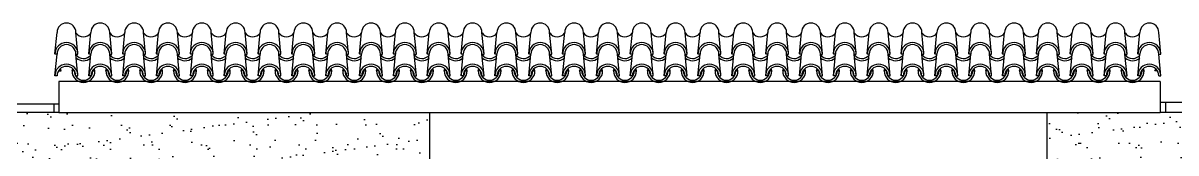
# Model space of a CAD drawing. Header units: millimetres. Extents: x -249630 to 95394, y -188036 to 109963.
# Drawn here: x -93176 to -86174, y -20299 to -19508 of the extents above; entities that cross this region are included whole.
import ezdxf

# ---------------------------------------------------------------- set-up
doc = ezdxf.new("R2010")
doc.units = ezdxf.units.MM
for name, color, linetype in [('04', 4, 'Continuous'), ('05', 5, 'Continuous'), ('Layer1', 2, 'Continuous'), ('Layer2', 8, 'Continuous'), ('VEREDA', 1, 'Continuous')]:
    doc.layers.add(name, color=color, linetype=linetype)
pattern_1 = [(90, (-197986.26, -218562.96), (-250, 2e-14), [])]
pattern_2 = [(37.5, (-230894.77, -222643.12), (-6.00012, 183.52996), [0, -144.78, 0, -161.925, 0, -154.78125]), (7.5, (-230894.77, -222643.12), (168.57123, 268.80941), [0, -78.105, 0, -130.4925, 0, -50.00625]), (327.5, (-231011.93, -222643.12), (296.62214, 0.53894), [0, -47.625, 0, -171.45, 0, -223.8375]), (317.5, (-231011.93, -222643.12), (286.33367, 83.5985), [0, -23.8125, 0, -112.395, 0, -128.5875])]

msp = doc.modelspace()

# ---------------------------------------------------------------- hatches: boundary and pattern name
at = {"layer": 'Layer1'}
h = msp.add_hatch(dxfattribs=at)
h.set_pattern_fill('_USER', color=256, scale=250, angle=90, style=0, pattern_type=0)
h.set_pattern_definition(pattern_1)
h.paths.add_polyline_path([(-97457.461, -20001.901), (-97457.461, -20051.901), (-92957.461, -20051.901), (-92957.461, -20001.901)])
h = msp.add_hatch(dxfattribs=at)
h.set_pattern_fill('_USER', color=256, scale=250, angle=90, style=0, pattern_type=0)
h.set_pattern_definition(pattern_1)
h.paths.add_polyline_path([(-84707.461, -20051.901), (-84707.461, -19989.401), (-86270.046, -19989.401), (-86270.046, -20051.901), (-86082.461, -20051.901)])
at = {"layer": 'Layer2'}
h = msp.add_hatch(dxfattribs=at)
h.set_pattern_fill('AR-SAND', color=256, scale=3.75, style=0)
h.set_pattern_definition(pattern_2)
h.paths.add_polyline_path([(-92269.961, -20426.901), (-91144.961, -20426.901), (-91144.961, -22676.901), (-90707.461, -22676.901), (-90707.461, -20051.901), (-92957.461, -20051.901), (-97457.461, -20051.901), (-97457.461, -22676.901), (-92269.961, -22676.901)])
h.paths.add_polyline_path([(-94707.461, -21364.686), (-94688.401, -21364.686, -0.41421356), (-94750.901, -21427.186), (-95289.021, -21427.186, -0.41421356), (-95351.521, -21364.686), (-95332.461, -21364.686), (-95332.461, -20427.186), (-94707.461, -20427.186)], flags=16)
h.paths.add_polyline_path([(-94725.609, -20987.542), (-94725.609, -20987.542)], flags=0)
h.paths.add_polyline_path([(-94764.457, -20942.811, -0.01194637), (-94769.003, -20942.815, -0.00155902), (-94769.277, -20942.817, 0.37421453), (-94861.49, -21030.838, -0.04400109), (-94861.614, -21047.306, -0.04248153), (-94861.49, -21030.838, 0.30621984), (-94927.07, -20948.852), (-94927.07, -21121.106, 0.36970988), (-95019.961, -21200.149), (-95019.961, -21222.84, 0.38823632), (-94975.498, -21261.89, 0.99999674), (-94976.267, -21223.372, 0.00000173), (-94976.267, -21223.372, 1.06298225), (-94977.625, -21245.596, -1.06298225), (-94976.267, -21223.372, -1), (-94975.498, -21261.89, -0.38823642), (-95019.961, -21222.84), (-95019.961, -21229.562, -0.01878852), (-95020.804, -21222.569, -0.39002332), (-95065.295, -21261.89, -1), (-95064.526, -21223.372, 0.00002519), (-95064.528, -21223.372, 0.00000102), (-95064.528, -21223.372, 0.99994774), (-95065.295, -21261.89, 0.39002332), (-95020.804, -21222.569, -0.04450282), (-95020.694, -21205.914, 0.38531687), (-95112.852, -21121.965), (-95112.852, -20948.852, 0.30621984), (-95178.432, -21030.838, -0.04248153), (-95178.307, -21047.306, -0.04400109), (-95178.432, -21030.838, 0.37421453), (-95270.645, -20942.817, 0.10862737), (-95289.021, -20946.933), (-95289.021, -20974.472, -0.51028677), (-95275.795, -20986.773, -1.00000043), (-95314.313, -20987.542, -0.29677858), (-95289.021, -20946.933), (-95289.021, -20938.701, -0.29677854), (-95314.313, -20898.092, -0.00000187), (-95314.313, -20898.092, -0.50463137), (-95289.021, -20880.183), (-95289.021, -20463.373), (-94750.901, -20463.373), (-94750.901, -20880.183, -0.50463369), (-94725.609, -20898.092, -0.29677854), (-94750.901, -20938.701), (-94750.901, -20942.811)], flags=0)
h.paths.add_polyline_path([(-94927.074, -20770.012, 0.37497339), (-95019.961, -20851.069), (-95019.961, -20886.048, 0.3750745), (-94954.937, -20942.811, 0.3750745), (-95019.961, -20999.574), (-95019.961, -21042.062, -0.0733739), (-95020.263, -21014.695, -0.05780761), (-95019.961, -20999.574), (-95019.961, -20886.048, -0.00998319), (-95020.263, -20883.445, -0.38625043), (-95084.985, -20942.21, -0.44247594), (-95178.307, -20839.519, -0.04504082), (-95178.378, -20856.628, 0.38888778), (-95084.985, -20942.21, 0.38625043), (-95020.263, -20883.445, -0.04127264), (-95020.404, -20872.631, -0.05770091), (-95019.961, -20851.069), (-95019.961, -20688.955, -0.06403381), (-95020.15, -20665.041, -0.40317863), (-94975.498, -20623.732, -1), (-94976.267, -20662.25, 0.00002519), (-94976.265, -20662.25, 0.00000102), (-94976.265, -20662.25, 0.99994775), (-94975.498, -20623.732, 0.38823631), (-95019.961, -20662.783), (-95019.961, -20688.955, 0.37497339)], flags=0)
h.paths.add_polyline_path([(-95065.295, -20623.732, 0.99999679), (-95064.526, -20662.25, -0.9999968)], flags=0)
h = msp.add_hatch(dxfattribs=at)
h.set_pattern_fill('AR-SAND', color=256, scale=3.75, style=0)
h.set_pattern_definition(pattern_2)
h.paths.add_polyline_path([(-86082.461, -22676.901), (-84707.461, -22676.901), (-84707.461, -20051.901), (-86082.461, -20051.901)])
h.paths.add_polyline_path([(-86082.461, -20051.901), (-86270.046, -20051.901), (-86957.461, -20051.901), (-86957.461, -22676.901), (-86082.461, -22676.901)])

# ---------------------------------------------------------------- linework, layer by layer
at = {"layer": '04'}
for points in [[(-92957.461, -20051.901), (-97457.461, -20051.901)], [(-90707.461, -20051.901), (-90707.461, -23051.901)], [(-86957.461, -20051.901), (-86957.461, -23051.901)], [(-86082.461, -20051.901), (-86270.046, -20051.901)]]:
    msp.add_lwpolyline(points, dxfattribs=at)
at = {"layer": '05'}
for points in [[(-92957.461, -19864.401), (-92957.461, -20051.901)], [(-86270.046, -19864.401), (-92957.461, -19864.401)], [(-86270.046, -19864.401), (-86270.046, -20051.901)], [(-92957.461, -20051.901), (-86270.046, -20051.901)]]:
    msp.add_lwpolyline(points, dxfattribs=at)
at = {"layer": 'Layer2', "linetype": 'Continuous'}
for p, q in [((-92981.729, -19696.699), (-92969.229, -19565.177)), ((-92842.44, -19696.699), (-92854.94, -19565.177)), ((-92776.202, -19696.699), (-92763.702, -19565.177)), ((-92636.913, -19696.699), (-92649.413, -19565.177)), ((-92570.674, -19696.699), (-92558.174, -19565.177)), ((-92431.385, -19696.699), (-92443.885, -19565.177)), ((-92365.146, -19696.699), (-92352.646, -19565.177)), ((-92225.858, -19696.699), (-92238.358, -19565.177)), ((-92159.619, -19696.699), (-92147.119, -19565.177)), ((-92020.33, -19696.699), (-92032.83, -19565.177)), ((-91954.091, -19696.699), (-91941.591, -19565.177)), ((-91814.802, -19696.699), (-91827.302, -19565.177)), ((-91748.564, -19696.699), (-91736.064, -19565.177)), ((-91609.275, -19696.699), (-91621.775, -19565.177)), ((-91543.036, -19696.699), (-91530.536, -19565.177)), ((-91403.747, -19696.699), (-91416.247, -19565.177)), ((-91337.508, -19696.699), (-91325.008, -19565.177)), ((-91198.22, -19696.699), (-91210.72, -19565.177)), ((-91131.981, -19696.699), (-91119.481, -19565.177)), ((-90992.692, -19696.699), (-91005.192, -19565.177)), ((-90926.453, -19696.699), (-90913.953, -19565.177)), ((-90926.453, -19696.699), (-90913.953, -19565.177)), ((-90787.164, -19696.699), (-90799.664, -19565.177)), ((-90787.164, -19696.699), (-90799.664, -19565.177)), ((-90720.926, -19696.699), (-90708.426, -19565.177)), ((-90581.637, -19696.699), (-90594.137, -19565.177)), ((-90515.398, -19696.699), (-90502.898, -19565.177)), ((-90376.109, -19696.699), (-90388.609, -19565.177)), ((-90309.87, -19696.699), (-90297.37, -19565.177)), ((-90170.582, -19696.699), (-90183.082, -19565.177)), ((-90104.343, -19696.699), (-90091.843, -19565.177)), ((-89965.054, -19696.699), (-89977.554, -19565.177)), ((-89898.815, -19696.699), (-89886.315, -19565.177)), ((-89759.526, -19696.699), (-89772.026, -19565.177)), ((-89693.288, -19696.699), (-89680.788, -19565.177)), ((-89553.999, -19696.699), (-89566.499, -19565.177)), ((-89487.76, -19696.699), (-89475.26, -19565.177)), ((-89348.471, -19696.699), (-89360.971, -19565.177)), ((-89282.232, -19696.699), (-89269.732, -19565.177)), ((-89142.944, -19696.699), (-89155.444, -19565.177)), ((-89076.705, -19696.699), (-89064.205, -19565.177)), ((-88937.416, -19696.699), (-88949.916, -19565.177)), ((-88871.177, -19696.699), (-88858.677, -19565.177)), ((-88731.888, -19696.699), (-88744.388, -19565.177)), ((-88665.65, -19696.699), (-88653.15, -19565.177)), ((-88526.361, -19696.699), (-88538.861, -19565.177)), ((-88460.122, -19696.699), (-88447.622, -19565.177)), ((-88320.833, -19696.699), (-88333.333, -19565.177)), ((-88254.594, -19696.699), (-88242.094, -19565.177)), ((-88115.306, -19696.699), (-88127.806, -19565.177)), ((-88049.067, -19696.699), (-88036.567, -19565.177)), ((-87909.778, -19696.699), (-87922.278, -19565.177)), ((-87843.539, -19696.699), (-87831.039, -19565.177)), ((-87843.539, -19696.699), (-87831.039, -19565.177)), ((-87704.25, -19696.699), (-87716.75, -19565.177)), ((-87704.25, -19696.699), (-87716.75, -19565.177)), ((-87638.012, -19696.699), (-87625.512, -19565.177)), ((-87498.723, -19696.699), (-87511.223, -19565.177)), ((-87432.484, -19696.699), (-87419.984, -19565.177)), ((-87293.195, -19696.699), (-87305.695, -19565.177)), ((-87226.956, -19696.699), (-87214.456, -19565.177)), ((-87087.668, -19696.699), (-87100.168, -19565.177)), ((-87021.429, -19696.699), (-87008.929, -19565.177)), ((-86882.14, -19696.699), (-86894.64, -19565.177)), ((-86815.901, -19696.699), (-86803.401, -19565.177)), ((-86676.612, -19696.699), (-86689.112, -19565.177)), ((-86610.374, -19696.699), (-86597.874, -19565.177)), ((-86471.085, -19696.699), (-86483.585, -19565.177)), ((-86404.846, -19696.699), (-86392.346, -19565.177)), ((-86265.557, -19696.699), (-86278.057, -19565.177)), ((-92981.729, -19828.61), (-92969.229, -19697.089)), ((-92969.229, -19697.089), (-92981.729, -19697.089)), ((-92842.44, -19828.61), (-92854.94, -19697.089)), ((-92854.94, -19697.089), (-92842.44, -19697.089)), ((-92776.202, -19828.61), (-92763.702, -19697.089)), ((-92763.702, -19697.089), (-92776.202, -19697.089)), ((-92636.913, -19828.61), (-92649.413, -19697.089)), ((-92649.413, -19697.089), (-92636.913, -19697.089)), ((-92570.674, -19828.61), (-92558.174, -19697.089)), ((-92558.174, -19697.089), (-92570.674, -19697.089)), ((-92431.385, -19828.61), (-92443.885, -19697.089)), ((-92443.885, -19697.089), (-92431.385, -19697.089)), ((-92365.146, -19828.61), (-92352.646, -19697.089)), ((-92352.646, -19697.089), (-92365.146, -19697.089)), ((-92225.858, -19828.61), (-92238.358, -19697.089)), ((-92238.358, -19697.089), (-92225.858, -19697.089)), ((-92159.619, -19828.61), (-92147.119, -19697.089)), ((-92147.119, -19697.089), (-92159.619, -19697.089)), ((-92020.33, -19828.61), (-92032.83, -19697.089)), ((-92032.83, -19697.089), (-92020.33, -19697.089)), ((-91954.091, -19828.61), (-91941.591, -19697.089)), ((-91941.591, -19697.089), (-91954.091, -19697.089)), ((-91814.802, -19828.61), (-91827.302, -19697.089)), ((-91827.302, -19697.089), (-91814.802, -19697.089)), ((-91748.564, -19828.61), (-91736.064, -19697.089)), ((-91736.064, -19697.089), (-91748.564, -19697.089)), ((-91609.275, -19828.61), (-91621.775, -19697.089)), ((-91621.775, -19697.089), (-91609.275, -19697.089)), ((-91543.036, -19828.61), (-91530.536, -19697.089)), ((-91530.536, -19697.089), (-91543.036, -19697.089)), ((-91403.747, -19828.61), (-91416.247, -19697.089)), ((-91416.247, -19697.089), (-91403.747, -19697.089)), ((-91337.508, -19828.61), (-91325.008, -19697.089)), ((-91325.008, -19697.089), (-91337.508, -19697.089)), ((-91198.22, -19828.61), (-91210.72, -19697.089)), ((-91210.72, -19697.089), (-91198.22, -19697.089)), ((-91131.981, -19828.61), (-91119.481, -19697.089)), ((-91119.481, -19697.089), (-91131.981, -19697.089)), ((-90992.692, -19828.61), (-91005.192, -19697.089)), ((-91005.192, -19697.089), (-90992.692, -19697.089)), ((-90913.953, -19697.089), (-90926.453, -19697.089)), ((-90926.453, -19828.61), (-90913.953, -19697.089)), ((-90926.453, -19828.61), (-90913.953, -19697.089)), ((-90913.953, -19697.089), (-90926.453, -19697.089)), ((-90799.664, -19697.089), (-90787.164, -19697.089)), ((-90787.164, -19828.61), (-90799.664, -19697.089)), ((-90787.164, -19828.61), (-90799.664, -19697.089)), ((-90799.664, -19697.089), (-90787.164, -19697.089)), ((-90708.426, -19697.089), (-90720.926, -19697.089)), ((-90720.926, -19828.61), (-90708.426, -19697.089)), ((-90594.137, -19697.089), (-90581.637, -19697.089)), ((-90581.637, -19828.61), (-90594.137, -19697.089)), ((-90515.398, -19828.61), (-90502.898, -19697.089)), ((-90502.898, -19697.089), (-90515.398, -19697.089)), ((-90376.109, -19828.61), (-90388.609, -19697.089)), ((-90388.609, -19697.089), (-90376.109, -19697.089)), ((-90309.87, -19828.61), (-90297.37, -19697.089)), ((-90297.37, -19697.089), (-90309.87, -19697.089)), ((-90170.582, -19828.61), (-90183.082, -19697.089)), ((-90183.082, -19697.089), (-90170.582, -19697.089)), ((-90104.343, -19828.61), (-90091.843, -19697.089)), ((-90091.843, -19697.089), (-90104.343, -19697.089)), ((-89965.054, -19828.61), (-89977.554, -19697.089)), ((-89977.554, -19697.089), (-89965.054, -19697.089)), ((-89898.815, -19828.61), (-89886.315, -19697.089)), ((-89886.315, -19697.089), (-89898.815, -19697.089)), ((-89759.526, -19828.61), (-89772.026, -19697.089)), ((-89772.026, -19697.089), (-89759.526, -19697.089)), ((-89693.288, -19828.61), (-89680.788, -19697.089)), ((-89680.788, -19697.089), (-89693.288, -19697.089)), ((-89553.999, -19828.61), (-89566.499, -19697.089)), ((-89566.499, -19697.089), (-89553.999, -19697.089)), ((-89487.76, -19828.61), (-89475.26, -19697.089)), ((-89475.26, -19697.089), (-89487.76, -19697.089)), ((-89348.471, -19828.61), (-89360.971, -19697.089)), ((-89360.971, -19697.089), (-89348.471, -19697.089)), ((-89282.232, -19828.61), (-89269.732, -19697.089)), ((-89269.732, -19697.089), (-89282.232, -19697.089)), ((-89142.944, -19828.61), (-89155.444, -19697.089)), ((-89155.444, -19697.089), (-89142.944, -19697.089)), ((-89076.705, -19828.61), (-89064.205, -19697.089)), ((-89064.205, -19697.089), (-89076.705, -19697.089)), ((-88937.416, -19828.61), (-88949.916, -19697.089)), ((-88949.916, -19697.089), (-88937.416, -19697.089)), ((-88871.177, -19828.61), (-88858.677, -19697.089)), ((-88858.677, -19697.089), (-88871.177, -19697.089)), ((-88731.888, -19828.61), (-88744.388, -19697.089)), ((-88744.388, -19697.089), (-88731.888, -19697.089)), ((-88665.65, -19828.61), (-88653.15, -19697.089)), ((-88653.15, -19697.089), (-88665.65, -19697.089)), ((-88526.361, -19828.61), (-88538.861, -19697.089)), ((-88538.861, -19697.089), (-88526.361, -19697.089)), ((-88460.122, -19828.61), (-88447.622, -19697.089)), ((-88447.622, -19697.089), (-88460.122, -19697.089)), ((-88320.833, -19828.61), (-88333.333, -19697.089)), ((-88333.333, -19697.089), (-88320.833, -19697.089)), ((-88254.594, -19828.61), (-88242.094, -19697.089)), ((-88242.094, -19697.089), (-88254.594, -19697.089)), ((-88115.306, -19828.61), (-88127.806, -19697.089)), ((-88127.806, -19697.089), (-88115.306, -19697.089)), ((-88049.067, -19828.61), (-88036.567, -19697.089)), ((-88036.567, -19697.089), (-88049.067, -19697.089)), ((-87909.778, -19828.61), (-87922.278, -19697.089)), ((-87922.278, -19697.089), (-87909.778, -19697.089)), ((-87831.039, -19697.089), (-87843.539, -19697.089)), ((-87843.539, -19828.61), (-87831.039, -19697.089)), ((-87843.539, -19828.61), (-87831.039, -19697.089)), ((-87831.039, -19697.089), (-87843.539, -19697.089)), ((-87716.75, -19697.089), (-87704.25, -19697.089)), ((-87704.25, -19828.61), (-87716.75, -19697.089)), ((-87704.25, -19828.61), (-87716.75, -19697.089)), ((-87716.75, -19697.089), (-87704.25, -19697.089)), ((-87625.512, -19697.089), (-87638.012, -19697.089)), ((-87638.012, -19828.61), (-87625.512, -19697.089)), ((-87511.223, -19697.089), (-87498.723, -19697.089)), ((-87498.723, -19828.61), (-87511.223, -19697.089)), ((-87432.484, -19828.61), (-87419.984, -19697.089)), ((-87419.984, -19697.089), (-87432.484, -19697.089)), ((-87293.195, -19828.61), (-87305.695, -19697.089)), ((-87305.695, -19697.089), (-87293.195, -19697.089)), ((-87226.956, -19828.61), (-87214.456, -19697.089)), ((-87214.456, -19697.089), (-87226.956, -19697.089)), ((-87087.668, -19828.61), (-87100.168, -19697.089)), ((-87100.168, -19697.089), (-87087.668, -19697.089)), ((-87021.429, -19828.61), (-87008.929, -19697.089)), ((-87008.929, -19697.089), (-87021.429, -19697.089)), ((-86882.14, -19828.61), (-86894.64, -19697.089)), ((-86894.64, -19697.089), (-86882.14, -19697.089)), ((-86815.901, -19828.61), (-86803.401, -19697.089)), ((-86803.401, -19697.089), (-86815.901, -19697.089)), ((-86676.612, -19828.61), (-86689.112, -19697.089)), ((-86689.112, -19697.089), (-86676.612, -19697.089)), ((-86610.374, -19828.61), (-86597.874, -19697.089)), ((-86597.874, -19697.089), (-86610.374, -19697.089)), ((-86471.085, -19828.61), (-86483.585, -19697.089)), ((-86483.585, -19697.089), (-86471.085, -19697.089)), ((-86404.846, -19828.61), (-86392.346, -19697.089)), ((-86392.346, -19697.089), (-86404.846, -19697.089)), ((-86265.557, -19828.61), (-86278.057, -19697.089)), ((-86278.057, -19697.089), (-86265.557, -19697.089)), ((-92957.372, -19799.618), (-92958.061, -19797.428)), ((-92957.372, -19799.618), (-92944.482, -19799.618)), ((-92944.482, -19799.618), (-92948.702, -19786.511)), ((-92878.243, -19799.618), (-92874.023, -19786.511)), ((-92865.353, -19799.618), (-92878.243, -19799.618)), ((-92865.353, -19799.618), (-92878.243, -19799.618)), ((-92865.353, -19799.618), (-92864.664, -19797.428)), ((-92751.845, -19799.618), (-92752.533, -19797.428)), ((-92751.845, -19799.618), (-92738.954, -19799.618)), ((-92738.954, -19799.618), (-92743.174, -19786.511)), ((-92672.716, -19799.618), (-92668.496, -19786.511)), ((-92659.825, -19799.618), (-92672.716, -19799.618)), ((-92659.825, -19799.618), (-92672.716, -19799.618)), ((-92659.825, -19799.618), (-92659.137, -19797.428)), ((-92546.317, -19799.618), (-92547.005, -19797.428)), ((-92546.317, -19799.618), (-92533.427, -19799.618)), ((-92533.427, -19799.618), (-92537.646, -19786.511)), ((-92467.188, -19799.618), (-92462.968, -19786.511)), ((-92454.298, -19799.618), (-92467.188, -19799.618)), ((-92454.298, -19799.618), (-92467.188, -19799.618)), ((-92454.298, -19799.618), (-92453.609, -19797.428)), ((-92340.789, -19799.618), (-92341.478, -19797.428)), ((-92340.789, -19799.618), (-92327.899, -19799.618)), ((-92327.899, -19799.618), (-92332.119, -19786.511)), ((-92261.66, -19799.618), (-92257.441, -19786.511)), ((-92248.77, -19799.618), (-92261.66, -19799.618)), ((-92248.77, -19799.618), (-92261.66, -19799.618)), ((-92248.77, -19799.618), (-92248.082, -19797.428)), ((-92135.262, -19799.618), (-92135.95, -19797.428)), ((-92135.262, -19799.618), (-92122.371, -19799.618)), ((-92122.371, -19799.618), (-92126.591, -19786.511)), ((-92056.133, -19799.618), (-92051.913, -19786.511)), ((-92043.243, -19799.618), (-92056.133, -19799.618)), ((-92043.243, -19799.618), (-92056.133, -19799.618)), ((-92043.243, -19799.618), (-92042.554, -19797.428)), ((-91929.734, -19799.618), (-91930.423, -19797.428)), ((-91929.734, -19799.618), (-91916.844, -19799.618)), ((-91916.844, -19799.618), (-91921.064, -19786.511)), ((-91850.605, -19799.618), (-91846.385, -19786.511)), ((-91837.715, -19799.618), (-91850.605, -19799.618)), ((-91837.715, -19799.618), (-91850.605, -19799.618)), ((-91837.715, -19799.618), (-91837.026, -19797.428)), ((-91724.207, -19799.618), (-91724.895, -19797.428)), ((-91724.207, -19799.618), (-91711.316, -19799.618)), ((-91711.316, -19799.618), (-91715.536, -19786.511)), ((-91645.078, -19799.618), (-91640.858, -19786.511)), ((-91632.187, -19799.618), (-91645.078, -19799.618)), ((-91632.187, -19799.618), (-91645.078, -19799.618)), ((-91632.187, -19799.618), (-91631.499, -19797.428)), ((-91518.679, -19799.618), (-91519.367, -19797.428)), ((-91518.679, -19799.618), (-91505.789, -19799.618)), ((-91505.789, -19799.618), (-91510.008, -19786.511)), ((-91439.55, -19799.618), (-91435.33, -19786.511)), ((-91426.66, -19799.618), (-91439.55, -19799.618)), ((-91426.66, -19799.618), (-91439.55, -19799.618)), ((-91426.66, -19799.618), (-91425.971, -19797.428)), ((-91313.151, -19799.618), (-91313.84, -19797.428)), ((-91313.151, -19799.618), (-91300.261, -19799.618)), ((-91300.261, -19799.618), (-91304.481, -19786.511)), ((-91234.022, -19799.618), (-91229.803, -19786.511)), ((-91221.132, -19799.618), (-91234.022, -19799.618)), ((-91221.132, -19799.618), (-91234.022, -19799.618)), ((-91221.132, -19799.618), (-91220.444, -19797.428)), ((-91107.624, -19799.618), (-91108.312, -19797.428)), ((-91107.624, -19799.618), (-91094.733, -19799.618)), ((-91094.733, -19799.618), (-91098.953, -19786.511)), ((-91028.495, -19799.618), (-91024.275, -19786.511)), ((-91015.605, -19799.618), (-91028.495, -19799.618)), ((-91015.605, -19799.618), (-91028.495, -19799.618)), ((-91015.605, -19799.618), (-91014.916, -19797.428)), ((-90902.096, -19799.618), (-90902.785, -19797.428)), ((-90902.096, -19799.618), (-90889.206, -19799.618)), ((-90889.206, -19799.618), (-90893.426, -19786.511)), ((-90822.967, -19799.618), (-90818.747, -19786.511)), ((-90822.967, -19799.618), (-90818.747, -19786.511)), ((-90810.077, -19799.618), (-90822.967, -19799.618)), ((-90810.077, -19799.618), (-90822.967, -19799.618)), ((-90810.077, -19799.618), (-90822.967, -19799.618)), ((-90810.077, -19799.618), (-90822.967, -19799.618)), ((-90810.077, -19799.618), (-90809.388, -19797.428)), ((-90810.077, -19799.618), (-90809.388, -19797.428)), ((-90696.569, -19799.618), (-90697.257, -19797.428)), ((-90696.569, -19799.618), (-90683.678, -19799.618)), ((-90683.678, -19799.618), (-90687.898, -19786.511)), ((-90617.44, -19799.618), (-90613.22, -19786.511)), ((-90604.549, -19799.618), (-90617.44, -19799.618)), ((-90604.549, -19799.618), (-90617.44, -19799.618)), ((-90604.549, -19799.618), (-90603.861, -19797.428)), ((-90491.041, -19799.618), (-90491.729, -19797.428)), ((-90491.041, -19799.618), (-90478.151, -19799.618)), ((-90478.151, -19799.618), (-90482.37, -19786.511)), ((-90411.912, -19799.618), (-90407.692, -19786.511)), ((-90399.022, -19799.618), (-90411.912, -19799.618)), ((-90399.022, -19799.618), (-90411.912, -19799.618)), ((-90399.022, -19799.618), (-90398.333, -19797.428)), ((-90285.513, -19799.618), (-90286.202, -19797.428)), ((-90285.513, -19799.618), (-90272.623, -19799.618)), ((-90272.623, -19799.618), (-90276.843, -19786.511)), ((-90206.384, -19799.618), (-90202.165, -19786.511)), ((-90193.494, -19799.618), (-90206.384, -19799.618)), ((-90193.494, -19799.618), (-90206.384, -19799.618)), ((-90193.494, -19799.618), (-90192.806, -19797.428)), ((-90079.986, -19799.618), (-90080.674, -19797.428)), ((-90079.986, -19799.618), (-90067.095, -19799.618)), ((-90067.095, -19799.618), (-90071.315, -19786.511)), ((-90000.857, -19799.618), (-89996.637, -19786.511)), ((-89987.967, -19799.618), (-90000.857, -19799.618)), ((-89987.967, -19799.618), (-90000.857, -19799.618)), ((-89987.967, -19799.618), (-89987.278, -19797.428)), ((-89874.458, -19799.618), (-89875.147, -19797.428)), ((-89874.458, -19799.618), (-89861.568, -19799.618)), ((-89861.568, -19799.618), (-89865.788, -19786.511)), ((-89795.329, -19799.618), (-89791.109, -19786.511)), ((-89782.439, -19799.618), (-89795.329, -19799.618)), ((-89782.439, -19799.618), (-89795.329, -19799.618)), ((-89782.439, -19799.618), (-89781.75, -19797.428)), ((-89668.931, -19799.618), (-89669.619, -19797.428)), ((-89668.931, -19799.618), (-89656.04, -19799.618)), ((-89656.04, -19799.618), (-89660.26, -19786.511)), ((-89589.802, -19799.618), (-89585.582, -19786.511)), ((-89576.911, -19799.618), (-89589.802, -19799.618)), ((-89576.911, -19799.618), (-89589.802, -19799.618)), ((-89576.911, -19799.618), (-89576.223, -19797.428)), ((-89463.403, -19799.618), (-89464.091, -19797.428)), ((-89463.403, -19799.618), (-89450.513, -19799.618)), ((-89450.513, -19799.618), (-89454.732, -19786.511)), ((-89384.274, -19799.618), (-89380.054, -19786.511)), ((-89371.384, -19799.618), (-89384.274, -19799.618)), ((-89371.384, -19799.618), (-89384.274, -19799.618)), ((-89371.384, -19799.618), (-89370.695, -19797.428)), ((-89257.875, -19799.618), (-89258.564, -19797.428)), ((-89257.875, -19799.618), (-89244.985, -19799.618)), ((-89244.985, -19799.618), (-89249.205, -19786.511)), ((-89178.746, -19799.618), (-89174.527, -19786.511)), ((-89165.856, -19799.618), (-89178.746, -19799.618)), ((-89165.856, -19799.618), (-89178.746, -19799.618)), ((-89165.856, -19799.618), (-89165.168, -19797.428)), ((-89052.348, -19799.618), (-89053.036, -19797.428)), ((-89052.348, -19799.618), (-89039.458, -19799.618)), ((-89039.458, -19799.618), (-89043.677, -19786.511)), ((-88973.219, -19799.618), (-88968.999, -19786.511)), ((-88960.329, -19799.618), (-88973.219, -19799.618)), ((-88960.329, -19799.618), (-88973.219, -19799.618)), ((-88960.329, -19799.618), (-88959.64, -19797.428)), ((-88846.82, -19799.618), (-88847.509, -19797.428)), ((-88846.82, -19799.618), (-88833.93, -19799.618)), ((-88833.93, -19799.618), (-88838.15, -19786.511)), ((-88767.691, -19799.618), (-88763.471, -19786.511)), ((-88754.801, -19799.618), (-88767.691, -19799.618)), ((-88754.801, -19799.618), (-88767.691, -19799.618)), ((-88754.801, -19799.618), (-88754.112, -19797.428)), ((-88641.293, -19799.618), (-88641.981, -19797.428)), ((-88641.293, -19799.618), (-88628.402, -19799.618)), ((-88628.402, -19799.618), (-88632.622, -19786.511)), ((-88562.164, -19799.618), (-88557.944, -19786.511)), ((-88549.273, -19799.618), (-88562.164, -19799.618)), ((-88549.273, -19799.618), (-88562.164, -19799.618)), ((-88549.273, -19799.618), (-88548.585, -19797.428)), ((-88435.765, -19799.618), (-88436.453, -19797.428)), ((-88435.765, -19799.618), (-88422.875, -19799.618)), ((-88422.875, -19799.618), (-88427.094, -19786.511)), ((-88356.636, -19799.618), (-88352.416, -19786.511)), ((-88343.746, -19799.618), (-88356.636, -19799.618)), ((-88343.746, -19799.618), (-88356.636, -19799.618)), ((-88343.746, -19799.618), (-88343.057, -19797.428)), ((-88230.237, -19799.618), (-88230.926, -19797.428)), ((-88230.237, -19799.618), (-88217.347, -19799.618)), ((-88217.347, -19799.618), (-88221.567, -19786.511)), ((-88151.108, -19799.618), (-88146.889, -19786.511)), ((-88138.218, -19799.618), (-88151.108, -19799.618)), ((-88138.218, -19799.618), (-88151.108, -19799.618)), ((-88138.218, -19799.618), (-88137.53, -19797.428)), ((-88024.71, -19799.618), (-88025.398, -19797.428)), ((-88024.71, -19799.618), (-88011.82, -19799.618)), ((-88011.82, -19799.618), (-88016.039, -19786.511)), ((-87945.581, -19799.618), (-87941.361, -19786.511)), ((-87932.691, -19799.618), (-87945.581, -19799.618)), ((-87932.691, -19799.618), (-87945.581, -19799.618)), ((-87932.691, -19799.618), (-87932.002, -19797.428)), ((-87819.182, -19799.618), (-87819.871, -19797.428)), ((-87819.182, -19799.618), (-87806.292, -19799.618)), ((-87806.292, -19799.618), (-87810.512, -19786.511)), ((-87740.053, -19799.618), (-87735.833, -19786.511)), ((-87740.053, -19799.618), (-87735.833, -19786.511)), ((-87727.163, -19799.618), (-87740.053, -19799.618)), ((-87727.163, -19799.618), (-87740.053, -19799.618)), ((-87727.163, -19799.618), (-87740.053, -19799.618)), ((-87727.163, -19799.618), (-87740.053, -19799.618)), ((-87727.163, -19799.618), (-87726.475, -19797.428)), ((-87727.163, -19799.618), (-87726.475, -19797.428)), ((-87613.655, -19799.618), (-87614.343, -19797.428)), ((-87613.655, -19799.618), (-87600.764, -19799.618)), ((-87600.764, -19799.618), (-87604.984, -19786.511)), ((-87534.526, -19799.618), (-87530.306, -19786.511)), ((-87521.635, -19799.618), (-87534.526, -19799.618)), ((-87521.635, -19799.618), (-87534.526, -19799.618)), ((-87521.635, -19799.618), (-87520.947, -19797.428)), ((-87408.127, -19799.618), (-87408.815, -19797.428)), ((-87408.127, -19799.618), (-87395.237, -19799.618)), ((-87395.237, -19799.618), (-87399.456, -19786.511)), ((-87328.998, -19799.618), (-87324.778, -19786.511)), ((-87316.108, -19799.618), (-87328.998, -19799.618)), ((-87316.108, -19799.618), (-87328.998, -19799.618)), ((-87316.108, -19799.618), (-87315.419, -19797.428)), ((-87202.599, -19799.618), (-87203.288, -19797.428)), ((-87202.599, -19799.618), (-87189.709, -19799.618)), ((-87189.709, -19799.618), (-87193.929, -19786.511)), ((-87123.47, -19799.618), (-87119.251, -19786.511)), ((-87110.58, -19799.618), (-87123.47, -19799.618)), ((-87110.58, -19799.618), (-87123.47, -19799.618)), ((-87110.58, -19799.618), (-87109.892, -19797.428)), ((-86997.072, -19799.618), (-86997.76, -19797.428)), ((-86997.072, -19799.618), (-86984.182, -19799.618)), ((-86984.182, -19799.618), (-86988.401, -19786.511)), ((-86917.943, -19799.618), (-86913.723, -19786.511)), ((-86905.053, -19799.618), (-86917.943, -19799.618)), ((-86905.053, -19799.618), (-86917.943, -19799.618)), ((-86905.053, -19799.618), (-86904.364, -19797.428)), ((-86791.544, -19799.618), (-86792.233, -19797.428)), ((-86791.544, -19799.618), (-86778.654, -19799.618)), ((-86778.654, -19799.618), (-86782.874, -19786.511)), ((-86712.415, -19799.618), (-86708.195, -19786.511)), ((-86699.525, -19799.618), (-86712.415, -19799.618)), ((-86699.525, -19799.618), (-86712.415, -19799.618)), ((-86699.525, -19799.618), (-86698.837, -19797.428)), ((-86586.017, -19799.618), (-86586.705, -19797.428)), ((-86586.017, -19799.618), (-86573.126, -19799.618)), ((-86573.126, -19799.618), (-86577.346, -19786.511)), ((-86506.888, -19799.618), (-86502.668, -19786.511)), ((-86493.997, -19799.618), (-86506.888, -19799.618)), ((-86493.997, -19799.618), (-86506.888, -19799.618)), ((-86493.997, -19799.618), (-86493.309, -19797.428)), ((-86380.489, -19799.618), (-86381.177, -19797.428)), ((-86380.489, -19799.618), (-86367.599, -19799.618)), ((-86367.599, -19799.618), (-86371.818, -19786.511)), ((-86301.36, -19799.618), (-86297.14, -19786.511)), ((-86288.47, -19799.618), (-86301.36, -19799.618)), ((-86288.47, -19799.618), (-86287.781, -19797.428)), ((-92968.839, -19828.61), (-92981.729, -19828.61)), ((-92968.839, -19828.61), (-92981.729, -19828.61)), ((-92855.331, -19828.61), (-92842.44, -19828.61)), ((-92763.311, -19828.61), (-92776.202, -19828.61)), ((-92763.311, -19828.61), (-92776.202, -19828.61)), ((-92649.803, -19828.61), (-92636.913, -19828.61)), ((-92557.784, -19828.61), (-92570.674, -19828.61)), ((-92557.784, -19828.61), (-92570.674, -19828.61)), ((-92444.275, -19828.61), (-92431.385, -19828.61)), ((-92352.256, -19828.61), (-92365.146, -19828.61)), ((-92352.256, -19828.61), (-92365.146, -19828.61)), ((-92238.748, -19828.61), (-92225.858, -19828.61)), ((-92146.729, -19828.61), (-92159.619, -19828.61)), ((-92146.729, -19828.61), (-92159.619, -19828.61)), ((-92033.22, -19828.61), (-92020.33, -19828.61)), ((-91941.201, -19828.61), (-91954.091, -19828.61)), ((-91941.201, -19828.61), (-91954.091, -19828.61)), ((-91827.693, -19828.61), (-91814.802, -19828.61)), ((-91735.673, -19828.61), (-91748.564, -19828.61)), ((-91735.673, -19828.61), (-91748.564, -19828.61)), ((-91622.165, -19828.61), (-91609.275, -19828.61)), ((-91530.146, -19828.61), (-91543.036, -19828.61)), ((-91530.146, -19828.61), (-91543.036, -19828.61)), ((-91416.637, -19828.61), (-91403.747, -19828.61)), ((-91324.618, -19828.61), (-91337.508, -19828.61)), ((-91324.618, -19828.61), (-91337.508, -19828.61)), ((-91211.11, -19828.61), (-91198.22, -19828.61)), ((-91119.091, -19828.61), (-91131.981, -19828.61)), ((-91119.091, -19828.61), (-91131.981, -19828.61)), ((-91005.582, -19828.61), (-90992.692, -19828.61)), ((-90913.563, -19828.61), (-90926.453, -19828.61)), ((-90913.563, -19828.61), (-90926.453, -19828.61)), ((-90913.563, -19828.61), (-90926.453, -19828.61)), ((-90913.563, -19828.61), (-90926.453, -19828.61)), ((-90800.055, -19828.61), (-90787.164, -19828.61)), ((-90800.055, -19828.61), (-90787.164, -19828.61)), ((-90708.035, -19828.61), (-90720.926, -19828.61)), ((-90708.035, -19828.61), (-90720.926, -19828.61)), ((-90594.527, -19828.61), (-90581.637, -19828.61)), ((-90502.508, -19828.61), (-90515.398, -19828.61)), ((-90502.508, -19828.61), (-90515.398, -19828.61)), ((-90388.999, -19828.61), (-90376.109, -19828.61)), ((-90296.98, -19828.61), (-90309.87, -19828.61)), ((-90296.98, -19828.61), (-90309.87, -19828.61)), ((-90183.472, -19828.61), (-90170.582, -19828.61)), ((-90091.453, -19828.61), (-90104.343, -19828.61)), ((-90091.453, -19828.61), (-90104.343, -19828.61)), ((-89977.944, -19828.61), (-89965.054, -19828.61)), ((-89885.925, -19828.61), (-89898.815, -19828.61)), ((-89885.925, -19828.61), (-89898.815, -19828.61)), ((-89772.417, -19828.61), (-89759.526, -19828.61)), ((-89680.397, -19828.61), (-89693.288, -19828.61)), ((-89680.397, -19828.61), (-89693.288, -19828.61)), ((-89566.889, -19828.61), (-89553.999, -19828.61)), ((-89474.87, -19828.61), (-89487.76, -19828.61)), ((-89474.87, -19828.61), (-89487.76, -19828.61)), ((-89361.361, -19828.61), (-89348.471, -19828.61)), ((-89269.342, -19828.61), (-89282.232, -19828.61)), ((-89269.342, -19828.61), (-89282.232, -19828.61)), ((-89155.834, -19828.61), (-89142.944, -19828.61)), ((-89063.815, -19828.61), (-89076.705, -19828.61)), ((-89063.815, -19828.61), (-89076.705, -19828.61)), ((-88950.306, -19828.61), (-88937.416, -19828.61)), ((-88858.287, -19828.61), (-88871.177, -19828.61)), ((-88858.287, -19828.61), (-88871.177, -19828.61)), ((-88744.779, -19828.61), (-88731.888, -19828.61)), ((-88652.759, -19828.61), (-88665.65, -19828.61)), ((-88652.759, -19828.61), (-88665.65, -19828.61)), ((-88539.251, -19828.61), (-88526.361, -19828.61)), ((-88447.232, -19828.61), (-88460.122, -19828.61)), ((-88447.232, -19828.61), (-88460.122, -19828.61)), ((-88333.723, -19828.61), (-88320.833, -19828.61)), ((-88241.704, -19828.61), (-88254.594, -19828.61)), ((-88241.704, -19828.61), (-88254.594, -19828.61)), ((-88128.196, -19828.61), (-88115.306, -19828.61)), ((-88036.177, -19828.61), (-88049.067, -19828.61)), ((-88036.177, -19828.61), (-88049.067, -19828.61)), ((-87922.668, -19828.61), (-87909.778, -19828.61)), ((-87830.649, -19828.61), (-87843.539, -19828.61)), ((-87830.649, -19828.61), (-87843.539, -19828.61)), ((-87830.649, -19828.61), (-87843.539, -19828.61)), ((-87830.649, -19828.61), (-87843.539, -19828.61)), ((-87717.141, -19828.61), (-87704.25, -19828.61)), ((-87717.141, -19828.61), (-87704.25, -19828.61)), ((-87625.121, -19828.61), (-87638.012, -19828.61)), ((-87625.121, -19828.61), (-87638.012, -19828.61)), ((-87511.613, -19828.61), (-87498.723, -19828.61)), ((-87419.594, -19828.61), (-87432.484, -19828.61)), ((-87419.594, -19828.61), (-87432.484, -19828.61)), ((-87306.085, -19828.61), (-87293.195, -19828.61)), ((-87214.066, -19828.61), (-87226.956, -19828.61)), ((-87214.066, -19828.61), (-87226.956, -19828.61)), ((-87100.558, -19828.61), (-87087.668, -19828.61)), ((-87008.539, -19828.61), (-87021.429, -19828.61)), ((-87008.539, -19828.61), (-87021.429, -19828.61)), ((-86895.03, -19828.61), (-86882.14, -19828.61)), ((-86803.011, -19828.61), (-86815.901, -19828.61)), ((-86803.011, -19828.61), (-86815.901, -19828.61)), ((-86689.503, -19828.61), (-86676.612, -19828.61)), ((-86597.483, -19828.61), (-86610.374, -19828.61)), ((-86597.483, -19828.61), (-86610.374, -19828.61)), ((-86483.975, -19828.61), (-86471.085, -19828.61)), ((-86391.956, -19828.61), (-86404.846, -19828.61)), ((-86391.956, -19828.61), (-86404.846, -19828.61)), ((-86278.447, -19828.61), (-86265.557, -19828.61))]:
    msp.add_line(p, q, dxfattribs=at)
for centre, radius, start, end in [((-92912.085, -19565.567), 57.144, 0, 180), ((-92706.557, -19565.567), 57.144, 0, 180), ((-92501.03, -19565.567), 57.144, 0, 180), ((-92295.502, -19565.567), 57.144, 0, 180), ((-92089.974, -19565.567), 57.144, 0, 180), ((-91884.447, -19565.567), 57.144, 0, 180), ((-91678.919, -19565.567), 57.144, 0, 180), ((-91473.392, -19565.567), 57.144, 0, 180), ((-91267.864, -19565.567), 57.144, 0, 180), ((-91062.336, -19565.567), 57.144, 0, 180), ((-90856.809, -19565.567), 57.144, 0, 180), ((-90856.809, -19565.567), 57.144, 0, 180), ((-90651.281, -19565.567), 57.144, 0, 180), ((-90445.754, -19565.567), 57.144, 0, 180), ((-90240.226, -19565.567), 57.144, 0, 180), ((-90034.698, -19565.567), 57.144, 0, 180), ((-89829.171, -19565.567), 57.144, 0, 180), ((-89623.643, -19565.567), 57.144, 0, 180), ((-89418.116, -19565.567), 57.144, 0, 180), ((-89212.588, -19565.567), 57.144, 0, 180), ((-89007.06, -19565.567), 57.144, 0, 180), ((-88801.533, -19565.567), 57.144, 0, 180), ((-88596.005, -19565.567), 57.144, 0, 180), ((-88390.478, -19565.567), 57.144, 0, 180), ((-88184.95, -19565.567), 57.144, 0, 180), ((-87979.422, -19565.567), 57.144, 0, 180), ((-87773.895, -19565.567), 57.144, 0, 180), ((-87773.895, -19565.567), 57.144, 0, 180), ((-87568.367, -19565.567), 57.144, 0, 180), ((-87362.84, -19565.567), 57.144, 0, 180), ((-87157.312, -19565.567), 57.144, 0, 180), ((-86951.784, -19565.567), 57.144, 0, 180), ((-86746.257, -19565.567), 57.144, 0, 180), ((-86540.729, -19565.567), 57.144, 0, 180), ((-86335.202, -19565.567), 57.144, 0, 180), ((-92808.599, -19535.794), 56.754, 215.6260627, 321.7476657), ((-92603.071, -19535.794), 56.754, 215.6260627, 321.7476657), ((-92397.544, -19535.794), 56.754, 215.6260627, 321.7476657), ((-92192.016, -19535.794), 56.754, 215.6260627, 321.7476657), ((-91986.488, -19535.794), 56.754, 215.6260627, 321.7476657), ((-91780.961, -19535.794), 56.754, 215.6260627, 321.7476657), ((-91575.433, -19535.794), 56.754, 215.6260627, 321.7476657), ((-91369.906, -19535.794), 56.754, 215.6260627, 321.7476657), ((-91164.378, -19535.794), 56.754, 215.6260627, 321.7476657), ((-90958.85, -19535.794), 56.754, 215.6260627, 321.7476657), ((-90753.323, -19535.794), 56.754, 215.6260627, 321.7476657), ((-90547.795, -19535.794), 56.754, 215.6260627, 321.7476657), ((-90342.268, -19535.794), 56.754, 215.6260627, 321.7476657), ((-90136.74, -19535.794), 56.754, 215.6260627, 321.7476657), ((-89931.212, -19535.794), 56.754, 215.6260627, 321.7476657), ((-89725.685, -19535.794), 56.754, 215.6260627, 321.7476657), ((-89520.157, -19535.794), 56.754, 215.6260627, 321.7476657), ((-89314.63, -19535.794), 56.754, 215.6260627, 321.7476657), ((-89109.102, -19535.794), 56.754, 215.6260627, 321.7476657), ((-88903.574, -19535.794), 56.754, 215.6260627, 321.7476657), ((-88698.047, -19535.794), 56.754, 215.6260627, 321.7476657), ((-88492.519, -19535.794), 56.754, 215.6260627, 321.7476657), ((-88286.992, -19535.794), 56.754, 215.6260627, 321.7476657), ((-88081.464, -19535.794), 56.754, 215.6260627, 321.7476657), ((-87875.936, -19535.794), 56.754, 215.6260627, 321.7476657), ((-87670.409, -19535.794), 56.754, 215.6260627, 321.7476657), ((-87464.881, -19535.794), 56.754, 215.6260627, 321.7476657), ((-87259.354, -19535.794), 56.754, 215.6260627, 321.7476657), ((-87053.826, -19535.794), 56.754, 215.6260627, 321.7476657), ((-86848.298, -19535.794), 56.754, 215.6260627, 321.7476657), ((-86642.771, -19535.794), 56.754, 215.6260627, 321.7476657), ((-86437.243, -19535.794), 56.754, 215.6260627, 321.7476657), ((-92912.085, -19697.089), 69.644, 0, 180), ((-92912.085, -19697.089), 69.644, 0, 180), ((-92912.085, -19697.089), 57.144, 0, 180), ((-92706.557, -19697.089), 69.644, 0, 180), ((-92706.557, -19697.089), 69.644, 0, 180), ((-92706.557, -19697.089), 57.144, 0, 180), ((-92501.03, -19697.089), 69.644, 0, 180), ((-92501.03, -19697.089), 69.644, 0, 180), ((-92501.03, -19697.089), 57.144, 0, 180), ((-92295.502, -19697.089), 69.644, 0, 180), ((-92295.502, -19697.089), 69.644, 0, 180), ((-92295.502, -19697.089), 57.144, 0, 180), ((-92089.974, -19697.089), 69.644, 0, 180), ((-92089.974, -19697.089), 69.644, 0, 180), ((-92089.974, -19697.089), 57.144, 0, 180), ((-91884.447, -19697.089), 69.644, 0, 180), ((-91884.447, -19697.089), 69.644, 0, 180), ((-91884.447, -19697.089), 57.144, 0, 180), ((-91678.919, -19697.089), 69.644, 0, 180), ((-91678.919, -19697.089), 69.644, 0, 180), ((-91678.919, -19697.089), 57.144, 0, 180), ((-91473.392, -19697.089), 69.644, 0, 180), ((-91473.392, -19697.089), 69.644, 0, 180), ((-91473.392, -19697.089), 57.144, 0, 180), ((-91267.864, -19697.089), 69.644, 0, 180), ((-91267.864, -19697.089), 69.644, 0, 180), ((-91267.864, -19697.089), 57.144, 0, 180), ((-91062.336, -19697.089), 69.644, 0, 180), ((-91062.336, -19697.089), 69.644, 0, 180), ((-91062.336, -19697.089), 57.144, 0, 180), ((-90856.809, -19697.089), 69.644, 0, 180), ((-90856.809, -19697.089), 69.644, 0, 180), ((-90856.809, -19697.089), 69.644, 0, 180), ((-90856.809, -19697.089), 69.644, 0, 180), ((-90856.809, -19697.089), 57.144, 0, 180), ((-90856.809, -19697.089), 57.144, 0, 180), ((-90651.281, -19697.089), 69.644, 0, 180), ((-90651.281, -19697.089), 69.644, 0, 180), ((-90651.281, -19697.089), 57.144, 0, 180), ((-90445.754, -19697.089), 69.644, 0, 180), ((-90445.754, -19697.089), 69.644, 0, 180), ((-90445.754, -19697.089), 57.144, 0, 180), ((-90240.226, -19697.089), 69.644, 0, 180), ((-90240.226, -19697.089), 69.644, 0, 180), ((-90240.226, -19697.089), 57.144, 0, 180), ((-90034.698, -19697.089), 69.644, 0, 180), ((-90034.698, -19697.089), 69.644, 0, 180), ((-90034.698, -19697.089), 57.144, 0, 180), ((-89829.171, -19697.089), 69.644, 0, 180), ((-89829.171, -19697.089), 69.644, 0, 180), ((-89829.171, -19697.089), 57.144, 0, 180), ((-89623.643, -19697.089), 69.644, 0, 180), ((-89623.643, -19697.089), 69.644, 0, 180), ((-89623.643, -19697.089), 57.144, 0, 180), ((-89418.116, -19697.089), 69.644, 0, 180), ((-89418.116, -19697.089), 69.644, 0, 180), ((-89418.116, -19697.089), 57.144, 0, 180), ((-89212.588, -19697.089), 69.644, 0, 180), ((-89212.588, -19697.089), 69.644, 0, 180), ((-89212.588, -19697.089), 57.144, 0, 180), ((-89007.06, -19697.089), 69.644, 0, 180), ((-89007.06, -19697.089), 69.644, 0, 180), ((-89007.06, -19697.089), 57.144, 0, 180), ((-88801.533, -19697.089), 69.644, 0, 180), ((-88801.533, -19697.089), 69.644, 0, 180), ((-88801.533, -19697.089), 57.144, 0, 180), ((-88596.005, -19697.089), 69.644, 0, 180), ((-88596.005, -19697.089), 69.644, 0, 180), ((-88596.005, -19697.089), 57.144, 0, 180), ((-88390.478, -19697.089), 69.644, 0, 180), ((-88390.478, -19697.089), 69.644, 0, 180), ((-88390.478, -19697.089), 57.144, 0, 180), ((-88184.95, -19697.089), 69.644, 0, 180), ((-88184.95, -19697.089), 69.644, 0, 180), ((-88184.95, -19697.089), 57.144, 0, 180), ((-87979.422, -19697.089), 69.644, 0, 180), ((-87979.422, -19697.089), 69.644, 0, 180), ((-87979.422, -19697.089), 57.144, 0, 180), ((-87773.895, -19697.089), 69.644, 0, 180), ((-87773.895, -19697.089), 69.644, 0, 180), ((-87773.895, -19697.089), 69.644, 0, 180), ((-87773.895, -19697.089), 69.644, 0, 180), ((-87773.895, -19697.089), 57.144, 0, 180), ((-87773.895, -19697.089), 57.144, 0, 180), ((-87568.367, -19697.089), 69.644, 0, 180), ((-87568.367, -19697.089), 69.644, 0, 180), ((-87568.367, -19697.089), 57.144, 0, 180), ((-87362.84, -19697.089), 69.644, 0, 180), ((-87362.84, -19697.089), 69.644, 0, 180), ((-87362.84, -19697.089), 57.144, 0, 180), ((-87157.312, -19697.089), 69.644, 0, 180), ((-87157.312, -19697.089), 69.644, 0, 180), ((-87157.312, -19697.089), 57.144, 0, 180), ((-86951.784, -19697.089), 69.644, 0, 180), ((-86951.784, -19697.089), 69.644, 0, 180), ((-86951.784, -19697.089), 57.144, 0, 180), ((-86746.257, -19697.089), 69.644, 0, 180), ((-86746.257, -19697.089), 69.644, 0, 180), ((-86746.257, -19697.089), 57.144, 0, 180), ((-86540.729, -19697.089), 69.644, 0, 180), ((-86540.729, -19697.089), 69.644, 0, 180), ((-86540.729, -19697.089), 57.144, 0, 180), ((-86335.202, -19697.089), 69.644, 0, 180), ((-86335.202, -19697.089), 69.644, 0, 180), ((-86335.202, -19697.089), 57.144, 0, 180), ((-92808.599, -19667.706), 56.754, 215.6260627, 321.7476657), ((-92808.599, -19667.706), 69.644, 229.7658668, 308.619753), ((-92603.071, -19667.706), 56.754, 215.6260627, 321.7476657), ((-92603.071, -19667.706), 69.644, 229.7658668, 308.619753), ((-92397.544, -19667.706), 56.754, 215.6260627, 321.7476657), ((-92397.544, -19667.706), 69.644, 229.7658668, 308.619753), ((-92192.016, -19667.706), 56.754, 215.6260627, 321.7476657), ((-92192.016, -19667.706), 69.644, 229.7658668, 308.619753), ((-91986.488, -19667.706), 56.754, 215.6260627, 321.7476657), ((-91986.488, -19667.706), 69.644, 229.7658668, 308.619753), ((-91780.961, -19667.706), 56.754, 215.6260627, 321.7476657), ((-91780.961, -19667.706), 69.644, 229.7658668, 308.619753), ((-91575.433, -19667.706), 56.754, 215.6260627, 321.7476657), ((-91575.433, -19667.706), 69.644, 229.7658668, 308.619753), ((-91369.906, -19667.706), 56.754, 215.6260627, 321.7476657), ((-91369.906, -19667.706), 69.644, 229.7658668, 308.619753), ((-91164.378, -19667.706), 56.754, 215.6260627, 321.7476657), ((-91164.378, -19667.706), 69.644, 229.7658668, 308.619753), ((-90958.85, -19667.706), 56.754, 215.6260627, 321.7476657), ((-90958.85, -19667.706), 69.644, 229.7658668, 308.619753), ((-90753.323, -19667.706), 56.754, 215.6260627, 321.7476657), ((-90753.323, -19667.706), 69.644, 229.7658668, 308.619753), ((-90547.795, -19667.706), 56.754, 215.6260627, 321.7476657), ((-90547.795, -19667.706), 69.644, 229.7658668, 308.619753), ((-90342.268, -19667.706), 56.754, 215.6260627, 321.7476657), ((-90342.268, -19667.706), 69.644, 229.7658668, 308.619753), ((-90136.74, -19667.706), 56.754, 215.6260627, 321.7476657), ((-90136.74, -19667.706), 69.644, 229.7658668, 308.619753), ((-89931.212, -19667.706), 56.754, 215.6260627, 321.7476657), ((-89931.212, -19667.706), 69.644, 229.7658668, 308.619753), ((-89725.685, -19667.706), 56.754, 215.6260627, 321.7476657), ((-89725.685, -19667.706), 69.644, 229.7658668, 308.619753), ((-89520.157, -19667.706), 56.754, 215.6260627, 321.7476657), ((-89520.157, -19667.706), 69.644, 229.7658668, 308.619753), ((-89314.63, -19667.706), 56.754, 215.6260627, 321.7476657), ((-89314.63, -19667.706), 69.644, 229.7658668, 308.619753), ((-89109.102, -19667.706), 56.754, 215.6260627, 321.7476657), ((-89109.102, -19667.706), 69.644, 229.7658668, 308.619753), ((-88903.574, -19667.706), 56.754, 215.6260627, 321.7476657), ((-88903.574, -19667.706), 69.644, 229.7658668, 308.619753), ((-88698.047, -19667.706), 56.754, 215.6260627, 321.7476657), ((-88698.047, -19667.706), 69.644, 229.7658668, 308.619753), ((-88492.519, -19667.706), 56.754, 215.6260627, 321.7476657), ((-88492.519, -19667.706), 69.644, 229.7658668, 308.619753), ((-88286.992, -19667.706), 56.754, 215.6260627, 321.7476657), ((-88286.992, -19667.706), 69.644, 229.7658668, 308.619753), ((-88081.464, -19667.706), 56.754, 215.6260627, 321.7476657), ((-88081.464, -19667.706), 69.644, 229.7658668, 308.619753), ((-87875.936, -19667.706), 56.754, 215.6260627, 321.7476657), ((-87875.936, -19667.706), 69.644, 229.7658668, 308.619753), ((-87670.409, -19667.706), 56.754, 215.6260627, 321.7476657), ((-87670.409, -19667.706), 69.644, 229.7658668, 308.619753), ((-87464.881, -19667.706), 56.754, 215.6260627, 321.7476657), ((-87464.881, -19667.706), 69.644, 229.7658668, 308.619753), ((-87259.354, -19667.706), 56.754, 215.6260627, 321.7476657), ((-87259.354, -19667.706), 69.644, 229.7658668, 308.619753), ((-87053.826, -19667.706), 56.754, 215.6260627, 321.7476657), ((-87053.826, -19667.706), 69.644, 229.7658668, 308.619753), ((-86848.298, -19667.706), 56.754, 215.6260627, 321.7476657), ((-86848.298, -19667.706), 69.644, 229.7658668, 308.619753), ((-86642.771, -19667.706), 56.754, 215.6260627, 321.7476657), ((-86642.771, -19667.706), 69.644, 229.7658668, 308.619753), ((-86437.243, -19667.706), 56.754, 215.6260627, 321.7476657), ((-86437.243, -19667.706), 69.644, 229.7658668, 308.619753), ((-92912.085, -19828.61), 69.644, 0, 180), ((-92912.085, -19828.61), 56.754, 0, 180), ((-92808.599, -19799.618), 69.644, 180, 0), ((-92808.599, -19799.618), 56.754, 180, 0), ((-92706.557, -19828.61), 69.644, 0, 180), ((-92706.557, -19828.61), 56.754, 0, 180), ((-92603.071, -19799.618), 69.644, 180, 0), ((-92603.071, -19799.618), 56.754, 180, 0), ((-92501.03, -19828.61), 69.644, 0, 180), ((-92501.03, -19828.61), 56.754, 0, 180), ((-92397.544, -19799.618), 69.644, 180, 0), ((-92397.544, -19799.618), 56.754, 180, 0), ((-92295.502, -19828.61), 69.644, 0, 180), ((-92295.502, -19828.61), 56.754, 0, 180), ((-92192.016, -19799.618), 69.644, 180, 0), ((-92192.016, -19799.618), 56.754, 180, 0), ((-92089.974, -19828.61), 69.644, 0, 180), ((-92089.974, -19828.61), 56.754, 0, 180), ((-91986.488, -19799.618), 69.644, 180, 0), ((-91986.488, -19799.618), 56.754, 180, 0), ((-91884.447, -19828.61), 69.644, 0, 180), ((-91884.447, -19828.61), 56.754, 0, 180), ((-91780.961, -19799.618), 69.644, 180, 0), ((-91780.961, -19799.618), 56.754, 180, 0), ((-91678.919, -19828.61), 69.644, 0, 180), ((-91678.919, -19828.61), 56.754, 0, 180), ((-91575.433, -19799.618), 69.644, 180, 0), ((-91575.433, -19799.618), 56.754, 180, 0), ((-91473.392, -19828.61), 69.644, 0, 180), ((-91473.392, -19828.61), 56.754, 0, 180), ((-91369.906, -19799.618), 69.644, 180, 0), ((-91369.906, -19799.618), 56.754, 180, 0), ((-91267.864, -19828.61), 69.644, 0, 180), ((-91267.864, -19828.61), 56.754, 0, 180), ((-91164.378, -19799.618), 69.644, 180, 0), ((-91164.378, -19799.618), 56.754, 180, 0), ((-91062.336, -19828.61), 69.644, 0, 180), ((-91062.336, -19828.61), 56.754, 0, 180), ((-90958.85, -19799.618), 69.644, 180, 0), ((-90958.85, -19799.618), 56.754, 180, 0), ((-90856.809, -19828.61), 69.644, 0, 180), ((-90856.809, -19828.61), 69.644, 0, 180), ((-90856.809, -19828.61), 56.754, 0, 180), ((-90856.809, -19828.61), 56.754, 0, 180), ((-90753.323, -19799.618), 69.644, 180, 0), ((-90753.323, -19799.618), 56.754, 180, 0), ((-90651.281, -19828.61), 69.644, 0, 180), ((-90651.281, -19828.61), 56.754, 0, 180), ((-90547.795, -19799.618), 69.644, 180, 0), ((-90547.795, -19799.618), 56.754, 180, 0), ((-90445.754, -19828.61), 69.644, 0, 180), ((-90445.754, -19828.61), 56.754, 0, 180), ((-90342.268, -19799.618), 69.644, 180, 0), ((-90342.268, -19799.618), 56.754, 180, 0), ((-90240.226, -19828.61), 69.644, 0, 180), ((-90240.226, -19828.61), 56.754, 0, 180), ((-90136.74, -19799.618), 69.644, 180, 0), ((-90136.74, -19799.618), 56.754, 180, 0), ((-90034.698, -19828.61), 69.644, 0, 180), ((-90034.698, -19828.61), 56.754, 0, 180), ((-89931.212, -19799.618), 69.644, 180, 0), ((-89931.212, -19799.618), 56.754, 180, 0), ((-89829.171, -19828.61), 69.644, 0, 180), ((-89829.171, -19828.61), 56.754, 0, 180), ((-89725.685, -19799.618), 69.644, 180, 0), ((-89725.685, -19799.618), 56.754, 180, 0), ((-89623.643, -19828.61), 69.644, 0, 180), ((-89623.643, -19828.61), 56.754, 0, 180), ((-89520.157, -19799.618), 69.644, 180, 0), ((-89520.157, -19799.618), 56.754, 180, 0), ((-89418.116, -19828.61), 69.644, 0, 180), ((-89418.116, -19828.61), 56.754, 0, 180), ((-89314.63, -19799.618), 69.644, 180, 0), ((-89314.63, -19799.618), 56.754, 180, 0), ((-89212.588, -19828.61), 69.644, 0, 180), ((-89212.588, -19828.61), 56.754, 0, 180), ((-89109.102, -19799.618), 69.644, 180, 0), ((-89109.102, -19799.618), 56.754, 180, 0), ((-89007.06, -19828.61), 69.644, 0, 180), ((-89007.06, -19828.61), 56.754, 0, 180), ((-88903.574, -19799.618), 69.644, 180, 0), ((-88903.574, -19799.618), 56.754, 180, 0), ((-88801.533, -19828.61), 69.644, 0, 180), ((-88801.533, -19828.61), 56.754, 0, 180), ((-88698.047, -19799.618), 69.644, 180, 0), ((-88698.047, -19799.618), 56.754, 180, 0), ((-88596.005, -19828.61), 69.644, 0, 180), ((-88596.005, -19828.61), 56.754, 0, 180), ((-88492.519, -19799.618), 69.644, 180, 0), ((-88492.519, -19799.618), 56.754, 180, 0), ((-88390.478, -19828.61), 69.644, 0, 180), ((-88390.478, -19828.61), 56.754, 0, 180), ((-88286.992, -19799.618), 69.644, 180, 0), ((-88286.992, -19799.618), 56.754, 180, 0), ((-88184.95, -19828.61), 69.644, 0, 180), ((-88184.95, -19828.61), 56.754, 0, 180), ((-88081.464, -19799.618), 69.644, 180, 0), ((-88081.464, -19799.618), 56.754, 180, 0), ((-87979.422, -19828.61), 69.644, 0, 180), ((-87979.422, -19828.61), 56.754, 0, 180), ((-87875.936, -19799.618), 69.644, 180, 0), ((-87875.936, -19799.618), 56.754, 180, 0), ((-87773.895, -19828.61), 69.644, 0, 180), ((-87773.895, -19828.61), 69.644, 0, 180), ((-87773.895, -19828.61), 56.754, 0, 180), ((-87773.895, -19828.61), 56.754, 0, 180), ((-87670.409, -19799.618), 69.644, 180, 0), ((-87670.409, -19799.618), 56.754, 180, 0), ((-87568.367, -19828.61), 69.644, 0, 180), ((-87568.367, -19828.61), 56.754, 0, 180), ((-87464.881, -19799.618), 69.644, 180, 0), ((-87464.881, -19799.618), 56.754, 180, 0), ((-87362.84, -19828.61), 69.644, 0, 180), ((-87362.84, -19828.61), 56.754, 0, 180), ((-87259.354, -19799.618), 69.644, 180, 0), ((-87259.354, -19799.618), 56.754, 180, 0), ((-87157.312, -19828.61), 69.644, 0, 180), ((-87157.312, -19828.61), 56.754, 0, 180), ((-87053.826, -19799.618), 69.644, 180, 0), ((-87053.826, -19799.618), 56.754, 180, 0), ((-86951.784, -19828.61), 69.644, 0, 180), ((-86951.784, -19828.61), 56.754, 0, 180), ((-86848.298, -19799.618), 69.644, 180, 0), ((-86848.298, -19799.618), 56.754, 180, 0), ((-86746.257, -19828.61), 69.644, 0, 180), ((-86746.257, -19828.61), 56.754, 0, 180), ((-86642.771, -19799.618), 69.644, 180, 0), ((-86642.771, -19799.618), 56.754, 180, 0), ((-86540.729, -19828.61), 69.644, 0, 180), ((-86540.729, -19828.61), 56.754, 0, 180), ((-86437.243, -19799.618), 69.644, 180, 0), ((-86437.243, -19799.618), 56.754, 180, 0), ((-86335.202, -19828.61), 69.644, 0, 180), ((-86335.202, -19828.61), 56.754, 0, 180)]:
    msp.add_arc(centre, radius, start, end, dxfattribs=at)
at = {"layer": 'VEREDA'}
for points in [[(-92957.461, -20001.901), (-97457.461, -20001.901)], [(-86270.046, -19989.401), (-84707.461, -19989.401)]]:
    msp.add_lwpolyline(points, dxfattribs=at)

doc.saveas('drawing.dxf')
